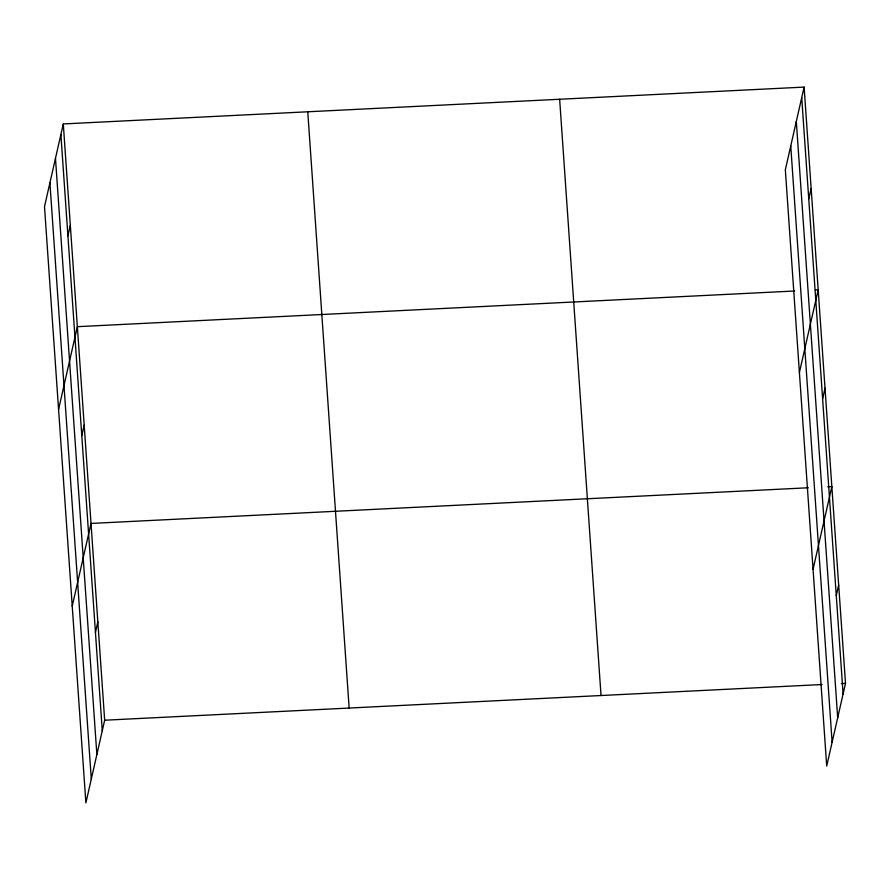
<?xml version="1.0" encoding="UTF-8"?>
<svg xmlns="http://www.w3.org/2000/svg" width="890" height="890" viewBox="0 0 890 890"><rect width="100%" height="100%" fill="white"/><g stroke="black" fill="none" stroke-linecap="round" stroke-linejoin="round"><path stroke-width="1.33" d="M63.29 123.944L44.5 206.636L85.885 802.902L104.664 720.21L63.29 123.944L804.115 87.098L845.5 683.364L826.71 766.056L785.336 169.79L804.115 87.098M67.918 235.872L70.321 225.315M58.573 409.367L77.352 326.675L794.703 290.997M81.78 435.622L84.183 425.064M72.224 606.135L91.014 523.442L808.365 487.764M95.441 632.39L97.844 621.832M808.754 199.026L811.157 188.469M799.398 372.521L818.188 289.829L815.429 289.962M822.616 398.776L825.019 388.218M813.06 569.288L831.85 486.596L827.7 486.808M836.277 595.544L838.669 584.986M104.664 720.21L822.015 684.532M841.361 683.576L845.5 683.364M801.723 97.666L843.097 693.933M796.316 121.463L837.69 717.729M790.743 145.982L832.117 742.26M559.643 99.257L601.028 695.524M307.762 111.784L349.147 708.051M60.887 134.512L102.272 730.779M55.48 158.309L96.865 754.575M49.907 182.828L91.292 779.106"/></g></svg>
